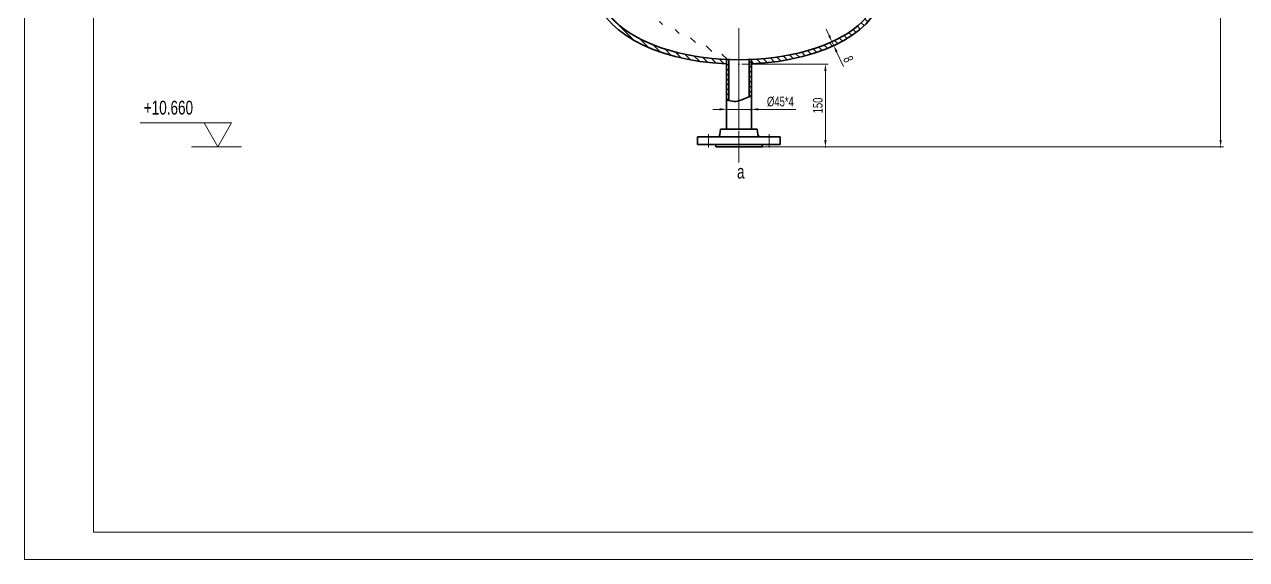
# Model space of a CAD drawing. Header units: millimetres. Extents: x -994 to 3211, y 1613 to 7558.
# Drawn here: x -994 to 1222, y 1613 to 2584 of the extents above; entities that cross this region are included whole.
import ezdxf

# ---------------------------------------------------------------- set-up
doc = ezdxf.new("R2010")
doc.units = ezdxf.units.MM
doc.header["$LTSCALE"] = 10
doc.linetypes.add('ACAD_ISO10W100', pattern=[18.7, 12, -3, 0.7, -3])
for name, color, linetype, lineweight in [('中心线', 1, 'ACAD_ISO10W100', 18), ('实线层', 2, 'Continuous', 35), ('标注', 7, 'Continuous', 18), ('细实线', 7, 'Continuous', 18)]:
    doc.layers.add(name, color=color, linetype=linetype, lineweight=lineweight)
doc.layers.add('剖面线层', color=5, linetype='Continuous')
doc.styles.add('HGCAD', font='HGCAD.SHX', dxfattribs={"width": 0.75, "bigfont": 'HZTXT.SHX'})
doc.dimstyles.new('HGCAD$0', dxfattribs={"dimtxt": 3.5, "dimasz": 2.5, "dimexe": 1, "dimexo": 1, "dimgap": 1, "dimtad": 1, "dimdec": 1, "dimdsep": 46, "dimtxsty": 'HGCAD', "dimcen": 0, "dimclrd": 130, "dimclre": 130, "dimclrt": 3, "dimadec": 1, "dimazin": 0, "dimtfac": 0.714286, "dimtmove": 0, "dimatfit": 1, "dimfxl": 0, "dimtzin": 0, "dimlwd": -1, "dimlwe": -1, "dimarcsym": 0})

# ---------------------------------------------------------------- blocks, each defined once
blk = doc.blocks.new('HGCAD#HGTFTK~A0Z~HGCAD图框')
at = {"layer": '细实线', "color": 7}
blk.add_lwpolyline([(10, -10), (-831, -10), (-831, 1179), (10, 1179)], close=True, dxfattribs=at)
at = {"layer": '细实线', "color": 2}
blk.add_lwpolyline([(0, 0), (-806, 0), (-806, 1169), (0, 1169)], close=True, dxfattribs=at)
blk = doc.blocks.new('*D57')
at = {"color": 0, "ltscale": 5}
for p in [(279.2, 2427.9), (324.2, 2429.7), (324.2, 2427.9)]:
    blk.add_point(p, dxfattribs=at)
at = {"layer": '标注', "color": 4, "ltscale": 5}
for p, q in [((266.7, 2429.7), (254.2, 2429.7)), ((279.2, 2429.7), (324.2, 2429.7)), ((336.7, 2429.7), (404.7, 2429.7))]:
    blk.add_line(p, q, dxfattribs=at)
at = {"layer": '标注', "color": 130, "ltscale": 5}
for p, q in [((279.2, 2432.9), (279.2, 2434.7)), ((324.2, 2432.9), (324.2, 2434.7))]:
    blk.add_line(p, q, dxfattribs=at)
at = {"layer": '标注', "color": 4, "ltscale": 5}
for points in [[(266.7, 2431.8), (266.7, 2427.7), (279.2, 2429.7)], [(336.7, 2431.8), (336.7, 2427.7), (324.2, 2429.7)]]:
    blk.add_solid(points, dxfattribs=at)
at = {"layer": '标注', "color": 3, "ltscale": 5, "insert": (376.9, 2443.5), "char_height": 17.5, "attachment_point": 5, "style": 'HGCAD', "bg_fill": 3, "box_fill_scale": 1.1, "bg_fill_color": 256, "bg_fill_true_color": 13158600, "bg_fill_transparency": 2042}
blk.add_mtext('%%C45*4', dxfattribs=at)
blk = doc.blocks.new('*D58')
at = {"color": 0, "ltscale": 5}
for p in [(301.7, 2511.8), (301.7, 2361.6), (458.6, 2361.6)]:
    blk.add_point(p, dxfattribs=at)
at = {"layer": '标注', "color": 130, "ltscale": 5}
for p, q in [((306.7, 2511.8), (463.6, 2511.8)), ((306.7, 2361.6), (463.6, 2361.6))]:
    blk.add_line(p, q, dxfattribs=at)
at = {"layer": '标注', "color": 4, "ltscale": 5}
blk.add_line((458.6, 2499.3), (458.6, 2374.1), dxfattribs=at)
for points in [[(456.5, 2499.3), (460.6, 2499.3), (458.6, 2511.8)], [(456.5, 2374.1), (460.6, 2374.1), (458.6, 2361.6)]]:
    blk.add_solid(points, dxfattribs=at)
at = {"layer": '标注', "color": 3, "ltscale": 5, "insert": (444.8, 2436.7), "char_height": 17.5, "attachment_point": 5, "rotation": 90, "style": 'HGCAD', "bg_fill": 3, "box_fill_scale": 1.1, "bg_fill_color": 256, "bg_fill_true_color": 13158600, "bg_fill_transparency": 1932}
blk.add_mtext('150', dxfattribs=at)
blk = doc.blocks.new('*D59')
at = {"color": 0, "ltscale": 5}
for p in [(470.4, 2552.4), (473.6, 2545.5), (473.6, 2545.5)]:
    blk.add_point(p, dxfattribs=at)
at = {"layer": '标注', "color": 4, "ltscale": 5}
for p, q in [((465.2, 2563.7), (460, 2575.1)), ((470.4, 2552.4), (473.6, 2545.5)), ((478.9, 2534.1), (491.2, 2507.2))]:
    blk.add_line(p, q, dxfattribs=at)
for points in [[(467.1, 2564.6), (463.3, 2562.9), (470.4, 2552.4)], [(480.8, 2535), (477, 2533.2), (473.6, 2545.5)]]:
    blk.add_solid(points, dxfattribs=at)
at = {"layer": '标注', "color": 3, "ltscale": 5, "insert": (500.2, 2520.7), "char_height": 17.5, "attachment_point": 5, "rotation": 294.7307, "style": 'HGCAD', "bg_fill": 3, "box_fill_scale": 1.1, "bg_fill_color": 256, "bg_fill_true_color": 13158600, "bg_fill_transparency": 3667}
blk.add_mtext('8', dxfattribs=at)
blk = doc.blocks.new('*D91')
at = {"color": 0, "ltscale": 5}
for p in [(343.7, 7052.5), (343.7, 2361.6), (1175.3, 2361.6)]:
    blk.add_point(p, dxfattribs=at)
at = {"layer": '标注', "color": 130, "ltscale": 5}
for p, q in [((348.7, 7052.5), (1180.3, 7052.5)), ((348.7, 2361.6), (1180.3, 2361.6))]:
    blk.add_line(p, q, dxfattribs=at)
at = {"layer": '标注', "color": 4, "ltscale": 5}
blk.add_line((1175.3, 7040), (1175.3, 2374.1), dxfattribs=at)
for points in [[(1173.3, 7040), (1177.4, 7040), (1175.3, 7052.5)], [(1173.3, 2374.1), (1177.4, 2374.1), (1175.3, 2361.6)]]:
    blk.add_solid(points, dxfattribs=at)
at = {"layer": '标注', "color": 3, "ltscale": 5, "insert": (1161.6, 4707.1), "char_height": 17.5, "attachment_point": 5, "rotation": 90, "style": 'HGCAD', "bg_fill": 3, "box_fill_scale": 1.1, "bg_fill_color": 256, "bg_fill_true_color": 13158600, "bg_fill_transparency": 497}
blk.add_mtext('9555', dxfattribs=at)

msp = doc.modelspace()

# ---------------------------------------------------------------- hatches: boundary and pattern name
at = {"layer": '剖面线层', "ltscale": 5}
h = msp.add_hatch(dxfattribs=at)
h.set_pattern_fill('ANSI31', color=256, scale=3, angle=90, style=0)
h.set_pattern_definition([(135, (-994.139, 1612.684), (-6.73519, -6.73519), [])])
edge = h.paths.add_edge_path()
edge.add_line((51.73, 2669.63), (43.73, 2669.63))
edge.add_line((43.73, 2669.63), (43.73, 2644.63))
edge.add_ellipse((301.73, 2644.63), major_axis=(-258, 0), ratio=0.5155039, start_angle=0, end_angle=84.99692)
edge.add_line((279.23, 2512.14), (279.23, 2520.14))
edge.add_ellipse((301.73, 2644.63), major_axis=(-250, 0), ratio=0.5, start_angle=0, end_angle=84.83639, ccw=False)
edge.add_line((51.73, 2644.63), (51.73, 2669.63))
edge = h.paths.add_edge_path()
edge.add_ellipse((301.73, 2644.63), major_axis=(-258, 0), ratio=0.5155039, start_angle=95.00308, end_angle=180)
edge.add_line((559.73, 2644.63), (559.73, 2669.63))
edge.add_line((559.73, 2669.63), (551.73, 2669.63))
edge.add_line((551.73, 2669.63), (551.73, 2644.63))
edge.add_ellipse((301.73, 2644.63), major_axis=(-250, 0), ratio=0.5, start_angle=95.16361, end_angle=180, ccw=False)
edge.add_line((324.23, 2520.14), (324.23, 2512.14))
h = msp.add_hatch(dxfattribs=at)
h.set_pattern_fill('ANSI31', color=256, scale=2, style=0)
h.set_pattern_definition([(45, (-994.139, 1612.684), (-4.490128, 4.490128), [])])
edge = h.paths.add_edge_path()
edge.add_ellipse((301.73, 2644.63), major_axis=(-250, 0), ratio=0.5, start_angle=84.83639, end_angle=85.75623, ccw=False)
edge.add_line((279.23, 2520.14), (279.23, 2447))
edge.add_spline(control_points=[(279.23, 2447), (280.67, 2446.57), (282, 2446.18), (283.23, 2445.82)], knot_values=[52.4212354, 52.4212354, 52.4212354, 52.4212354, 55.9643455, 55.9643455, 55.9643455, 55.9643455], degree=3, periodic=0)
edge.add_line((283.23, 2445.82), (283.23, 2519.98))
edge = h.paths.add_edge_path()
edge.add_ellipse((301.73, 2644.63), major_axis=(-250, 0), ratio=0.5, start_angle=94.24377, end_angle=95.16361, ccw=False)
edge.add_line((320.23, 2519.98), (320.23, 2452.69))
edge.add_spline(control_points=[(320.23, 2452.69), (321.61, 2453.35), (322.96, 2454.02), (324.23, 2454.67)], knot_values=[16.5050425, 16.5050425, 16.5050425, 16.5050425, 19.2501271, 19.2501271, 19.2501271, 19.2501271], degree=3, periodic=0)
edge.add_line((324.23, 2454.67), (324.23, 2520.14))

# ---------------------------------------------------------------- linework, layer by layer
at = {"layer": '中心线'}
for p, q in [((301.73, 7064.9), (301.73, 2333.5)), ((301.73, 2511.83), (301.73, 2345.79)), ((301.73, 2511.83), (301.73, 2345.79)), ((301.73, 2511.65), (301.73, 2345.61))]:
    msp.add_line(p, q, dxfattribs=at)
at = {"layer": '中心线', "color": 1, "linetype": 'ACAD_ISO10W100'}
for p, q in [((246.73, 2384.63), (246.73, 2360.63)), ((356.73, 2384.63), (356.73, 2360.63))]:
    msp.add_line(p, q, dxfattribs=at)
at = {"layer": '实线层'}
for p, q in [((279.23, 2393.63), (279.23, 2520.14)), ((283.23, 2445.82), (283.23, 2519.98)), ((320.23, 2452.69), (320.23, 2519.98)), ((324.23, 2393.63), (324.23, 2520.14)), ((226.73, 2379.63), (226.73, 2365.63)), ((226.73, 2379.63), (262.31, 2379.63)), ((376.73, 2379.63), (262.31, 2379.63)), ((268.45, 2393.63), (267.27, 2384.02)), ((268.45, 2393.63), (335.01, 2393.63)), ((335.01, 2393.63), (336.19, 2384.02)), ((376.73, 2379.63), (376.73, 2365.63)), ((226.73, 2365.63), (259.73, 2365.63)), ((259.73, 2365.63), (259.73, 2361.63)), ((343.73, 2365.63), (259.73, 2365.63)), ((259.73, 2361.63), (343.73, 2361.63)), ((376.73, 2365.63), (343.73, 2365.63)), ((343.73, 2365.63), (343.73, 2361.63))]:
    msp.add_line(p, q, dxfattribs=at)
for centre, start, end in [((262.31, 2384.63), 270, 352.99998), ((341.16, 2384.63), 187.00002, 270)]:
    msp.add_arc(centre, 5, start, end, dxfattribs=at)
for major_axis, ratio, start_param, end_param in [((-258, 0), 0.5155039, 0, 1.4834761), ((-250, 0), 0.5, 0, 3.1415927), ((-258, 0), 0.5155039, 1.6581166, 3.1415927)]:
    msp.add_ellipse((301.73, 2644.63), major_axis=major_axis, ratio=ratio, start_param=start_param, end_param=end_param, dxfattribs=at)
msp.add_open_spline([(324.23, 2454.67), (318.92, 2451.96), (296.36, 2441.63), (290.61, 2443.61), (279.23, 2447)], degree=3, knots=[16.5050425, 16.5050425, 16.5050425, 16.5050425, 27.9502314, 55.9643455, 55.9643455, 55.9643455, 55.9643455], dxfattribs=at)
at = {"layer": '标注', "ltscale": 5}
for p, q in [((-618.47, 2404.93), (-784.09, 2404.93)), ((-643.47, 2361.63), (-668.47, 2404.93)), ((-643.47, 2361.63), (-618.47, 2404.93)), ((-600.32, 2361.63), (-691.27, 2361.63))]:
    msp.add_line(p, q, dxfattribs=at)

# ---------------------------------------------------------------- block references
at = {"ltscale": 5, "xscale": 5, "yscale": 5, "zscale": 5}
msp.add_blockref('HGCAD#HGTFTK~A0Z~HGCAD图框', (3160.86, 1662.68), dxfattribs=at)

# ---------------------------------------------------------------- texts
at = {"layer": '标注', "ltscale": 5, "char_height": 25, "attachment_point": 1, "style": 'HGCAD'}
for s, insert, width in [('+10.660', (-777.66, 2445.3), 204.162), ('{\\C0;a}', (298.25, 2329.11), 45.6536)]:
    msp.add_mtext(s, dxfattribs=dict(at, insert=insert, width=width))

# ---------------------------------------------------------------- next in the draw order: dimensions: what is measured, and where the dimension line sits
at = {"layer": '标注', "ltscale": 5}
dim = msp.add_linear_dim(base=(324.23, 2429.74), p1=(279.23, 2427.92), p2=(324.23, 2427.92), text='%%C45*4', dimstyle='HGCAD$0', override={"dimscale": 5, "dimclrd": 4, "dimtdec": 1}, dxfattribs=at)
dim.commit()
dim.dimension.update_dxf_attribs({"geometry": '*D57', "text_midpoint": (376.95, 2443.49)})

# ---------------------------------------------------------------- next in the draw order: dimensions: what is measured, and where the dimension line sits
dim = msp.add_linear_dim(base=(458.56, 2361.63), p1=(301.73, 2511.83), p2=(301.73, 2361.63), angle=90, text='150', dimstyle='HGCAD$0', override={"dimscale": 5, "dimclrd": 4, "dimtdec": 1}, dxfattribs=at)
dim.commit()
dim.dimension.update_dxf_attribs({"geometry": '*D58', "text_midpoint": (444.81, 2436.73)})

# ---------------------------------------------------------------- next in the draw order: dimensions: what is measured, and where the dimension line sits
dim = msp.add_aligned_dim(p1=(470.44, 2552.39), p2=(473.63, 2545.45), distance=0, text='8', dimstyle='HGCAD$0', override={"dimscale": 5, "dimclrd": 4, "dimtdec": 1}, dxfattribs=at)
dim.commit()
dim.dimension.update_dxf_attribs({"geometry": '*D59', "text_midpoint": (500.15, 2520.75)})

# ---------------------------------------------------------------- next in the draw order: dimensions: what is measured, and where the dimension line sits
dim = msp.add_linear_dim(base=(1175.34, 2361.63), p1=(343.73, 7052.53), p2=(343.73, 2361.63), angle=90, text='9555', dimstyle='HGCAD$0', override={"dimscale": 5, "dimclrd": 4, "dimtdec": 1}, dxfattribs=at)
dim.commit()
dim.dimension.update_dxf_attribs({"geometry": '*D91', "text_midpoint": (1161.59, 4707.08)})

doc.saveas('drawing.dxf')
